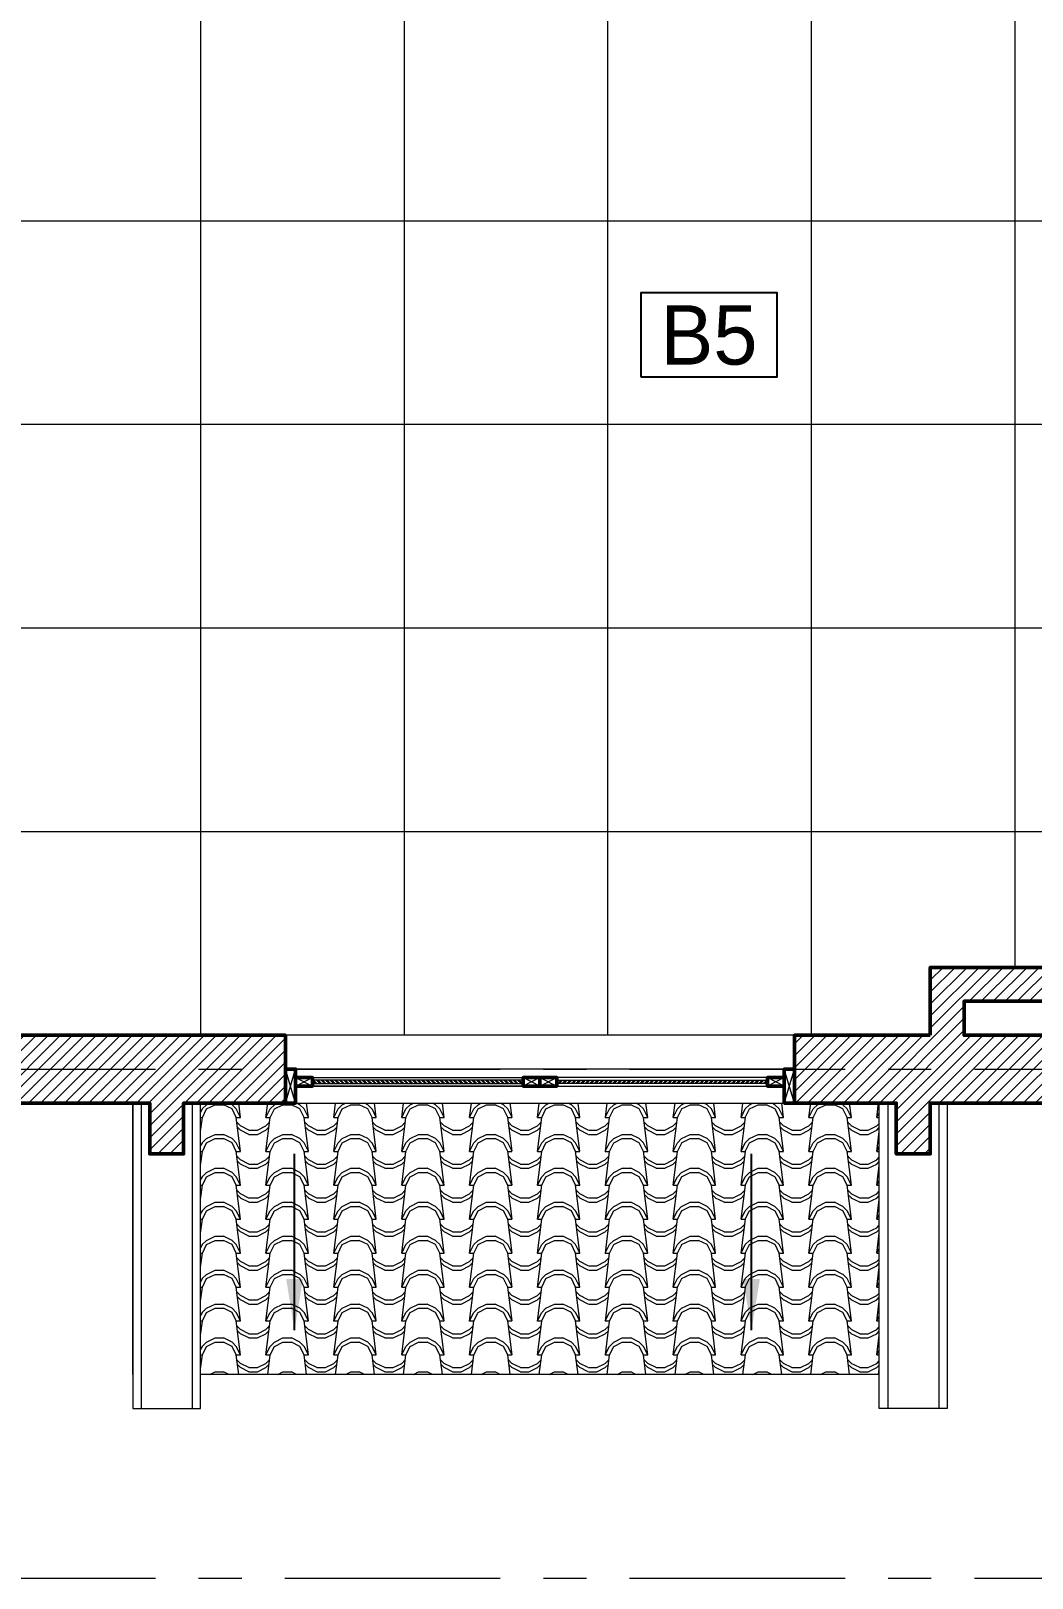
# Model space of a CAD drawing. Header units: inches. Extents: x 88947 to 296847, y 35049 to 161062.
# Drawn here: x 126648 to 129598, y 63707 to 68267 of the extents above; entities that cross this region are included whole.
import ezdxf
from ezdxf.enums import TextEntityAlignment as Align

# ---------------------------------------------------------------- set-up
doc = ezdxf.new("R2010")
doc.units = ezdxf.units.IN
doc.header["$MEASUREMENT"] = 0
doc.linetypes.add('ACAD_ISO03W100', pattern=[30, 12, -18])
doc.linetypes.add('CENTER', pattern=[50.8, 31.75, -6.35, 6.35, -6.35])
for name, color, linetype, lineweight in [('CUA', 42, 'Continuous', 20), ('HACTH', 8, 'Continuous', 5), ('HATCH', 8, 'Continuous', 5), ('KY HIEU', 4, 'Continuous', 25), ('mb$0$CUA', 42, 'Continuous', 20), ('mb$0$HATCH', 69, 'Continuous', 15), ('mb$0$net cat', 51, 'Continuous', 50), ('mb$0$net manh', 251, 'Continuous', 5), ('NEN', 5, 'Continuous', 9), ('netthay', 254, 'Continuous', 25), ('THAY', 3, 'Continuous', 18), ('TRUC', 252, 'ACAD_ISO03W100', 13), ('TUONG', 4, 'Continuous', 50)]:
    doc.layers.add(name, color=color, linetype=linetype, lineweight=lineweight)
doc.styles.add('FRANKO', font='VFRANKO.TTF')
doc.styles.add('VNI-HELVE-CONDENSE', font='VNARIAL.TTF', dxfattribs={"width": 0.7})
doc.dimstyles.new('TL 100', dxfattribs={"dimscale": 100, "dimtxt": 1.25, "dimasz": 0.5, "dimexe": 1, "dimexo": 1, "dimgap": 0.5, "dimtad": 1, "dimdec": 0, "dimzin": 3, "dimdsep": 46, "dimtxsty": 'VNI-HELVE-CONDENSE', "dimblk": 'DOT', "dimcen": 2, "dimclrt": 7, "dimazin": 2, "dimtfac": 0.75, "dimtdec": 0, "dimtix": 1, "dimtmove": 2, "dimatfit": 2, "dimfxl": 1.5, "dimtolj": 1, "dimtzin": 0, "dimarcsym": 0})

# ---------------------------------------------------------------- blocks, each defined once
blk = doc.blocks.new('A$C572C6810')
at = {"layer": 'mb$0$HATCH'}
h = blk.add_hatch(dxfattribs=at)
h.set_pattern_fill('ANSI32', color=256, style=0)
h.set_pattern_definition([(315, (-1420, -132.5), (-6.73519, -6.73519), []), (315, (-1415.51, -132.5), (-6.73519, -6.73519), [])])
h.paths.add_polyline_path([(-1420, -142.5), (-800, -142.5), (-800, -132.5), (-1420, -132.5)])
h = blk.add_hatch(dxfattribs=at)
h.set_pattern_fill('ANSI32', color=256, style=0)
h.set_pattern_definition([(225, (-80, -132.5), (6.73519, -6.73519), []), (225, (-84.49, -132.5), (6.73519, -6.73519), [])])
h.paths.add_polyline_path([(-80, -142.5), (-700, -142.5), (-700, -132.5), (-80, -132.5)])
at = {"layer": 'mb$0$CUA'}
for points in [[(-1500, -200), (0, -200), (0, 0), (-1500, 0)], [(-30, -200), (-30, -100), (-1470, -100), (-1470, -200)], [(-30, -150), (-30, -100), (-1470, -100), (-1470, -150)], [(-750, -125), (-750, -150), (-1420, -150), (-1420, -125)], [(-1420, -142.5), (-800, -142.5), (-800, -132.5), (-1420, -132.5)], [(-750, -125), (-750, -150), (-80, -150), (-80, -125)], [(-80, -142.5), (-700, -142.5), (-700, -132.5), (-80, -132.5)]]:
    blk.add_lwpolyline(points, close=True, dxfattribs=at)
at = {"layer": 'mb$0$net cat'}
for points in [[(-1500, -200), (-1500, -100), (-1470, -100), (-1470, -200)], [(-1470, -125), (-1470, -150), (-1420, -150), (-1420, -125)], [(-750, -125), (-750, -150), (-800, -150), (-800, -125)], [(-750, -125), (-750, -150), (-700, -150), (-700, -125)], [(-30, -125), (-30, -150), (-80, -150), (-80, -125)], [(0, -200), (0, -100), (-30, -100), (-30, -200)]]:
    blk.add_lwpolyline(points, close=True, dxfattribs=at)
at = {"layer": 'mb$0$net manh'}
for points in [[(-1500, -200), (-1470, -100)], [(-1470, -200), (-1500, -100)], [(-1470, -150), (-1420, -125)], [(-1470, -125), (-1420, -150)], [(-750, -150), (-800, -125)], [(-750, -125), (-800, -150)], [(-750, -150), (-700, -125)], [(-750, -125), (-700, -150)], [(-30, -150), (-80, -125)], [(-30, -125), (-80, -150)], [(0, -200), (-30, -100)], [(-30, -200), (0, -100)]]:
    blk.add_lwpolyline(points, dxfattribs=at)
blk = doc.blocks.new('_Dot')
at = {"layer": 'netthay', "color": 0, "lineweight": -2}
blk.add_line((-0.5, 0), (-1, 0), dxfattribs=at)
at = {"layer": 'netthay', "color": 0, "const_width": 0.5}
blk.add_lwpolyline([(-0.25, 0, 1), (0.25, 0, 1)], format="xyb", close=True, dxfattribs=at)
blk = doc.blocks.new('syb-floor')
at = {"linetype": 'Continuous'}
blk.add_lwpolyline([(-4.786, -2.5), (-4.786, 2.5), (3.216, 2.5), (3.216, -2.5)], close=True, dxfattribs=at)
blk.add_attdef('SYB-FLOOR', text='', height=2.5, dxfattribs=at).set_placement((-0.785, 0), align=Align.MIDDLE_CENTER)

msp = doc.modelspace()

# ---------------------------------------------------------------- hatches: boundary and pattern name
at = {"layer": 'HACTH'}
h = msp.add_hatch(dxfattribs=at)
h.set_pattern_fill('ANSI31', color=256, scale=200, style=0)
h.set_pattern_definition([(45, (128897.74, 64856.807), (-17.67767, 17.67767), [])])
h.paths.add_polyline_path([(129297.7, 65306.8), (129297.7, 65506.8), (129747.7, 65506.8), (129747.7, 67206.8), (129847.7, 67206.8), (129847.7, 66606.8), (130797.7, 66606.8), (130797.7, 67206.8), (130897.7, 67206.8), (130897.7, 66506.8), (129847.7, 66506.8), (129847.7, 65306.8), (129747.7, 65306.8), (129747.7, 65406.8), (129397.7, 65406.8), (129397.7, 65306.8), (129947.7, 65306.8), (129947.7, 65106.8), (129297.7, 65106.8), (129297.7, 64956.8), (129197.7, 64956.8), (129197.7, 65106.8), (128897.7, 65106.8), (128897.7, 65306.8)])
h = msp.add_hatch(dxfattribs=at)
h.set_pattern_fill('TILE_02', color=256, scale=100, style=0, pattern_type=2)
h.set_pattern_definition([(0, (53190.15, 48901.93), (200, 100), [25, -175]), (0, (53190.15, 48914.43), (200, 100), [25, -75]), (0, (53290.15, 48926.93), (200, 100), [25, -175]), (0, (53140.15, 48864.43), (200, 100), [12.5, -100, 12.5, -75]), (45, (53152.65, 48889.425), (0, 100.00003), [17.6777, -265.165]), (45, (53140.15, 48926.925), (0, 100.00003), [12.63, -270.2127]), (45, (53140.15, 48939.425), (0, 100.00003), [15.15, -267.6927]), (135, (53265.15, 48939.425), (0, 100.00003), [15.15, -267.6927]), (135, (53265.15, 48926.925), (0, 100.00003), [12.63, -270.2127]), (135, (53252.65, 48889.425), (0, 100.00003), [17.6777, -265.165]), (26.56505, (53165.15, 48889.425), (5e-05, 100), [27.9509, -195.6559]), (26.56505, (53165.15, 48901.925), (5e-05, 100), [27.9509, -195.6559]), (26.56505, (53115.15, 48914.425), (5e-05, 100), [27.9509, -195.6559]), (26.56505, (53115.15, 48926.925), (5e-05, 100), [27.9509, -195.6559]), (63.43495, (53140.147, 48864.425), (-4.5e-05, 100), [27.9509, -419.2627]), (63.43495, (53152.647, 48864.425), (-4.5e-05, 100), [27.9509, -419.2627]), (116.56505, (53252.647, 48864.425), (4.5e-05, 100), [27.9509, -419.2627]), (116.56505, (53265.147, 48864.425), (4.5e-05, 100), [27.9509, -419.2627]), (153.43495, (53240.15, 48889.425), (-5e-05, 100), [27.9509, -195.6559]), (153.43495, (53240.15, 48901.925), (-5e-05, 100), [27.9509, -195.6559]), (153.43495, (53290.15, 48914.425), (-5e-05, 100), [27.9509, -195.6559]), (153.43495, (53290.15, 48926.925), (-5e-05, 100), [27.9509, -195.6559]), (82.874984, (53140.147, 48864.425), (-2.54e-05, 100.0000155), [100.7782, -1511.6733]), (97.125016, (53265.147, 48864.425), (2.54e-05, 100.0000155), [100.7782, -1511.6733])])
h.paths.add_polyline_path([(129147.7, 65106.8), (128897.7, 65106.8), (127397.7, 65106.8), (127147.7, 65106.8), (127147.7, 64306.8), (129147.7, 64306.8)])
at = {"layer": 'HATCH'}
h = msp.add_hatch(dxfattribs=at)
h.set_pattern_fill('ANSI31', color=256, scale=200, style=0)
h.set_pattern_definition([(45, (126322.74, 65106.807), (-17.67767, 17.67767), [])])
h.paths.add_polyline_path([(126547.7, 65306.8), (127397.7, 65306.8), (127397.7, 65106.8), (127097.7, 65106.8), (127097.7, 64956.8), (126997.7, 64956.8), (126997.7, 65106.8), (126547.7, 65106.8), (126547.7, 64956.8), (126347.7, 64956.8), (126347.7, 65306.8)])
at = {"layer": 'NEN'}
h = msp.add_hatch(dxfattribs=at)
h.set_pattern_fill('TAS_GACH600X600', color=256, style=0, pattern_type=2)
h.set_pattern_definition([(0, (126547.74, 70107.2), (0, 600), []), (90, (126547.74, 70107.2), (-600, 4e-14), [600, 0])])
h.paths.add_polyline_path([(126547.7, 70106.8), (131347.7, 70106.8), (131347.7, 68406.8), (132497.7, 68406.8), (132497.7, 66706.8), (131697.7, 66706.8), (131697.7, 66606.8), (131697.7, 66506.8), (130897.7, 66506.8), (130897.7, 67206.8), (129747.7, 67206.8), (129747.7, 65506.8), (129297.7, 65506.8), (129297.7, 65306.8), (126547.7, 65306.8)])

# ---------------------------------------------------------------- linework, layer by layer
msp.add_lwpolyline([(126547.7, 70106.8), (131347.7, 70106.8), (131347.7, 68406.8), (132497.7, 68406.8), (132497.7, 66706.8), (131697.7, 66706.8), (131697.7, 66606.8), (131697.7, 66506.8), (130897.7, 66506.8), (130897.7, 67206.8), (129747.7, 67206.8), (129747.7, 65506.8), (129297.7, 65506.8), (129297.7, 65306.8), (126547.7, 65306.8)], close=True, dxfattribs=at)
at = {"layer": 'THAY'}
for points in [[(126947.7, 64306.8), (126947.7, 65106.8)], [(126947.7, 65106.8), (126947.7, 64206.8), (127147.7, 64206.8), (127147.7, 65106.8)], [(126972.7, 65106.8), (126972.7, 64206.8)], [(127122.7, 65106.8), (127122.7, 64206.8)], [(129347.7, 65106.8), (129347.7, 64206.8), (129147.7, 64206.8), (129147.7, 65106.8)], [(129172.7, 65106.8), (129172.7, 64206.8)], [(129322.7, 65106.8), (129322.7, 64206.8)], [(129347.7, 65106.8), (129347.7, 64306.8)], [(129147.7, 64306.8), (127147.7, 64306.8)]]:
    msp.add_lwpolyline(points, dxfattribs=at)
at = {"layer": 'TRUC', "linetype": 'CENTER', "ltscale": 20}
for points in [[(124347.7, 65206.8), (140747.7, 65206.8)], [(124347.7, 63706.8), (140747.7, 63706.8)]]:
    msp.add_lwpolyline(points, dxfattribs=at)
at = {"layer": 'TUONG'}
for points in [[(129297.7, 65306.8), (129297.7, 65506.8), (129747.7, 65506.8)], [(129747.7, 65406.8), (129397.7, 65406.8), (129397.7, 65306.8), (129947.7, 65306.8)], [(126547.7, 65306.8), (127397.7, 65306.8), (127397.7, 65106.8), (127097.7, 65106.8), (127097.7, 64956.8), (126997.7, 64956.8), (126997.7, 65106.8), (126547.7, 65106.8), (126547.7, 64956.8), (126347.7, 64956.8), (126347.7, 65306.8), (126347.7, 65306.8), (126347.7, 65306.8), (126547.7, 65306.8), (126547.7, 65306.8)], [(129947.7, 65106.8), (129297.7, 65106.8), (129297.7, 64956.8), (129197.7, 64956.8), (129197.7, 65106.8), (128897.7, 65106.8), (128897.7, 65306.8), (129297.7, 65306.8)]]:
    msp.add_lwpolyline(points, dxfattribs=at)

# ---------------------------------------------------------------- block references
at = {"layer": 'CUA'}
msp.add_blockref('A$C572C6810', (128897.7, 65306.8), dxfattribs=at)
at = {"layer": 'KY HIEU'}
ref = msp.add_blockref('syb-floor', (128684.8, 67370.9), dxfattribs=dict(at, xscale=50, yscale=50, zscale=50))
ref.add_attrib('SYB-FLOOR', 'B5', dxfattribs={"layer": '0', "linetype": 'Continuous', "height": 175, "style": 'FRANKO'}).set_placement((128645.5, 67370.9), align=Align.MIDDLE_CENTER)

# ---------------------------------------------------------------- leaders
at = {"layer": 'THAY'}
for points in [[(127424.5, 64437.9), (127424.5, 64957.3)], [(128771, 64437.9), (128771, 64957.3)]]:
    msp.add_leader(points, dimstyle='TL 100', override={"dimasz": 1.5, "dimgap": 0.5, "dimtad": 0}, dxfattribs=at)

doc.saveas('drawing.dxf')
